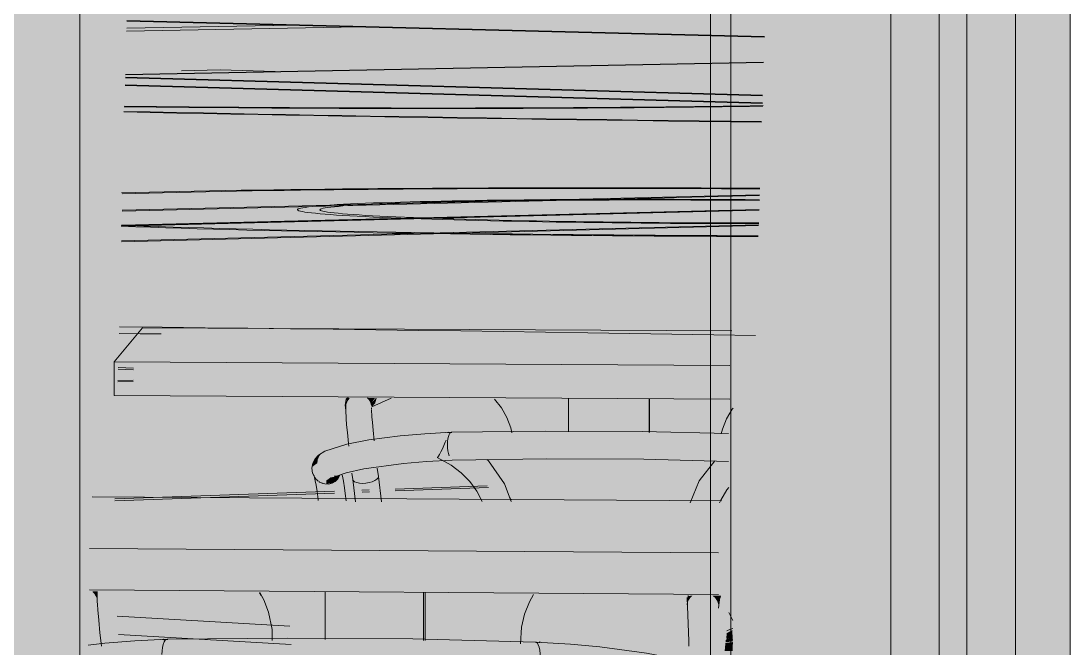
# Model space of a CAD drawing. Header units: inches. Extents: x -2804 to 58974, y -36095 to 66.
# Drawn here: x -2803.4856 to -2803.4278, y 59.9395 to 59.9741 of the extents above; entities that cross this region are included whole.
import ezdxf

# ---------------------------------------------------------------- set-up
doc = ezdxf.new("R2010")
doc.units = ezdxf.units.IN
doc.header["$MEASUREMENT"] = 0
for name, color, linetype, lineweight in [('A-FLOR', 192, 'Continuous', 13), ('A-FLOR-OTLN', 90, 'Continuous', 9), ('A-GLAZ-CURT', 52, 'Continuous', 9), ('A-GLAZ-CWMG', 51, 'Continuous', 9), ('I-FURN', 30, 'Continuous', 9), ('L-SITE-WALL', 31, 'Continuous', 13), ('S-COLS', 52, 'Continuous', 9)]:
    doc.layers.add(name, color=color, linetype=linetype, lineweight=lineweight)

msp = doc.modelspace()

# ---------------------------------------------------------------- hatches: boundary and pattern name
at = {"layer": 'A-FLOR', "lineweight": 5}
h = msp.add_hatch(color=256, dxfattribs=at)
h.paths.add_polyline_path([(-2803.470746, 59.939724), (-2803.470843, 59.940735), (-2803.480348, 59.941277), (-2803.480261, 59.940277), (-2803.4708, 59.939728)], flags=0)
h.paths.add_polyline_path([(-2803.490769, 59.940887), (-2803.490769, 59.941872), (-2803.493718, 59.942041), (-2803.494109, 59.941081), (-2803.493318, 59.941035)], flags=0)
h.paths.add_polyline_path([(-2803.496231, 59.941204), (-2803.495854, 59.942163), (-2803.504274, 59.942643), (-2803.504147, 59.941664), (-2803.496259, 59.941206)], flags=0)
h.paths.add_polyline_path([(-2803.506233, 59.941785), (-2803.506382, 59.942764), (-2803.518433, 59.943452), (-2803.518433, 59.942494), (-2803.506285, 59.941788)], flags=0)
at = {"layer": 'A-GLAZ-CURT', "lineweight": 5, "transparency": 33554458}
msp.add_hatch(color=256, dxfattribs=at).paths.add_polyline_path([(-2803.482392, 59.872852), (-2803.433474, 59.877032), (-2803.433474, 60.076325), (-2803.482392, 60.078919), (-2803.482392, 59.877072)], flags=0)
at = {"layer": 'A-GLAZ-CWMG', "lineweight": 5}
for points in [[(-2803.485648, 59.872017), (-2803.485648, 60.079438), (-2803.488294, 60.079232), (-2803.488294, 59.872348), (-2803.486761, 59.872156)], [(-2803.485648, 59.872017), (-2803.482406, 59.872295), (-2803.482406, 60.079265), (-2803.485648, 60.079438), (-2803.485648, 59.881055)], [(-2803.430788, 59.876725), (-2803.427781, 59.876983), (-2803.427781, 60.078476), (-2803.430788, 60.078641), (-2803.430788, 59.880957)], [(-2803.433474, 59.877032), (-2803.433474, 60.076325), (-2803.437667, 60.076027), (-2803.437667, 59.877511)], [(-2803.430788, 59.876725), (-2803.430788, 60.076516), (-2803.433474, 60.076325), (-2803.433474, 59.877032), (-2803.432516, 59.876922)]]:
    msp.add_hatch(color=256, dxfattribs=at).paths.add_polyline_path(points, flags=0)
at = {"layer": 'I-FURN', "lineweight": 5}
for points in [[(-2803.446543, 59.953258), (-2803.446543, 59.955127), (-2803.480512, 59.955317), (-2803.480512, 59.953455), (-2803.448887, 59.953271)], [(-2803.467723, 59.95264), (-2803.4677, 59.952979), (-2803.467643, 59.953125), (-2803.467727, 59.953007), (-2803.467741, 59.952753), (-2803.467723, 59.952642)], [(-2803.467727, 59.953007), (-2803.467657, 59.953174), (-2803.467543, 59.953341), (-2803.46766, 59.953341), (-2803.467712, 59.953085)], [(-2803.467704, 59.952333), (-2803.467653, 59.952494), (-2803.467557, 59.952639), (-2803.467285, 59.952827), (-2803.467261, 59.952839), (-2803.467081, 59.952881), (-2803.467145, 59.95334), (-2803.467511, 59.953318), (-2803.467613, 59.953174), (-2803.467692, 59.953007), (-2803.467722, 59.952899), (-2803.467725, 59.952541)], [(-2803.466292, 59.95232), (-2803.466362, 59.953096), (-2803.466534, 59.953335), (-2803.467102, 59.953339), (-2803.467081, 59.952881), (-2803.466895, 59.952879), (-2803.466717, 59.952834), (-2803.466557, 59.952749), (-2803.466428, 59.952629), (-2803.466338, 59.952483)], [(-2803.466317, 59.952932), (-2803.466256, 59.953142), (-2803.466114, 59.953332), (-2803.466534, 59.953335), (-2803.46642, 59.953199), (-2803.466323, 59.952958)], [(-2803.466307, 59.952813), (-2803.466112, 59.953033), (-2803.466027, 59.953331), (-2803.466086, 59.953309), (-2803.466293, 59.953084), (-2803.466307, 59.952837)], [(-2803.46628, 59.952838), (-2803.465558, 59.953194), (-2803.46525, 59.953325), (-2803.466027, 59.953331), (-2803.466091, 59.953083), (-2803.466112, 59.953033), (-2803.46626, 59.952857)], [(-2803.458551, 59.95141), (-2803.457847, 59.951425), (-2803.457864, 59.951689), (-2803.458442, 59.953114), (-2803.458616, 59.953284), (-2803.4596, 59.953289), (-2803.458993, 59.952504), (-2803.458556, 59.951425)], [(-2803.457846, 59.951421), (-2803.457556, 59.951429), (-2803.457676, 59.951967), (-2803.457517, 59.951929), (-2803.457737, 59.952614), (-2803.458093, 59.953281), (-2803.458584, 59.953284), (-2803.458428, 59.95308), (-2803.457864, 59.951689), (-2803.457847, 59.951425)], [(-2803.447744, 59.951333), (-2803.447723, 59.951628), (-2803.447101, 59.953092), (-2803.446995, 59.953217), (-2803.447534, 59.95322), (-2803.447941, 59.95229), (-2803.44794, 59.951909), (-2803.448036, 59.95134), (-2803.447908, 59.951337)], [(-2803.447037, 59.951313), (-2803.446931, 59.951569), (-2803.446567, 59.952432), (-2803.446369, 59.952755), (-2803.446372, 59.953213), (-2803.446995, 59.953217), (-2803.447138, 59.953048), (-2803.447723, 59.951628), (-2803.447717, 59.951332), (-2803.447038, 59.951313)], [(-2803.469304, 59.949728), (-2803.468393, 59.950029), (-2803.467007, 59.950304), (-2803.465189, 59.950544), (-2803.465113, 59.950915), (-2803.465025, 59.951061), (-2803.46491, 59.951168), (-2803.464776, 59.951229), (-2803.466366, 59.951008), (-2803.468122, 59.950652), (-2803.468929, 59.950369), (-2803.469084, 59.950254), (-2803.469202, 59.950102), (-2803.469277, 59.949923)], [(-2803.465189, 59.950544), (-2803.463077, 59.950703), (-2803.462126, 59.950752), (-2803.462072, 59.951208), (-2803.461986, 59.951389), (-2803.461934, 59.951427), (-2803.463354, 59.951349), (-2803.464776, 59.951229), (-2803.46491, 59.951168), (-2803.465025, 59.951061), (-2803.465113, 59.950915), (-2803.465169, 59.950738)], [(-2803.446612, 59.950687), (-2803.44661, 59.95136), (-2803.45178, 59.951469), (-2803.453679, 59.951494), (-2803.4605, 59.951449), (-2803.461986, 59.951389), (-2803.462072, 59.951208), (-2803.46212, 59.950919), (-2803.462126, 59.950752), (-2803.457431, 59.950817), (-2803.451782, 59.950795), (-2803.448957, 59.950751)], [(-2803.464637, 59.949719), (-2803.462479, 59.949947), (-2803.462648, 59.950069), (-2803.462036, 59.950125), (-2803.462103, 59.950413), (-2803.462126, 59.950752), (-2803.463767, 59.950667), (-2803.465189, 59.950544), (-2803.465115, 59.950155), (-2803.464914, 59.949853), (-2803.46478, 59.949762)], [(-2803.446611, 59.949836), (-2803.446612, 59.950687), (-2803.451782, 59.950795), (-2803.453687, 59.95082), (-2803.460254, 59.950781), (-2803.462126, 59.950752), (-2803.462074, 59.950259), (-2803.462036, 59.950125), (-2803.461813, 59.950101), (-2803.461698, 59.950019), (-2803.461615, 59.950035), (-2803.461669, 59.950068), (-2803.461162, 59.949992), (-2803.461134, 59.949989), (-2803.460453, 59.949928), (-2803.457429, 59.949968), (-2803.451781, 59.949945), (-2803.446754, 59.94984)], [(-2803.46957, 59.949534), (-2803.469304, 59.949728), (-2803.469277, 59.949923), (-2803.469202, 59.950102), (-2803.469084, 59.950254), (-2803.469383, 59.950024), (-2803.469551, 59.949687), (-2803.469554, 59.949663)], [(-2803.468561, 59.948948), (-2803.467692, 59.949232), (-2803.465895, 59.949555), (-2803.464637, 59.949719), (-2803.46478, 59.949762), (-2803.464914, 59.949853), (-2803.465028, 59.949988), (-2803.46517, 59.950345), (-2803.465189, 59.950544), (-2803.46756, 59.950194), (-2803.468712, 59.949924), (-2803.469304, 59.949728), (-2803.469279, 59.949532), (-2803.469205, 59.949348), (-2803.469087, 59.949187), (-2803.468933, 59.949062), (-2803.468708, 59.948972)], [(-2803.45954, 59.947614), (-2803.459849, 59.948349), (-2803.461026, 59.949671), (-2803.461557, 59.949999), (-2803.461746, 59.950001), (-2803.462041, 59.950143), (-2803.46212, 59.950347), (-2803.4624, 59.95052), (-2803.462616, 59.950111), (-2803.46242, 59.949984), (-2803.46249, 59.949953), (-2803.46132, 59.949122), (-2803.460961, 59.948731), (-2803.460751, 59.948471), (-2803.460225, 59.947619), (-2803.45962, 59.947615)], [(-2803.468795, 59.948584), (-2803.468811, 59.948768), (-2803.468561, 59.948948), (-2803.468754, 59.94898), (-2803.468933, 59.949062), (-2803.469087, 59.949187), (-2803.469205, 59.949348), (-2803.469295, 59.949664), (-2803.469304, 59.949728), (-2803.46957, 59.949534), (-2803.469527, 59.94914), (-2803.469369, 59.948852), (-2803.46922, 59.948718), (-2803.469052, 59.948634), (-2803.468883, 59.948595)], [(-2803.447794, 59.947538), (-2803.447488, 59.948269), (-2803.446611, 59.949277), (-2803.446611, 59.949849), (-2803.446959, 59.949845), (-2803.447326, 59.94984), (-2803.448153, 59.948866), (-2803.448734, 59.947544), (-2803.447928, 59.947539)], [(-2803.468683, 59.948579), (-2803.468362, 59.948696), (-2803.468229, 59.948805), (-2803.468092, 59.948991), (-2803.468195, 59.948885), (-2803.468362, 59.948725), (-2803.468555, 59.948627), (-2803.468729, 59.948592), (-2803.468921, 59.9486), (-2803.468702, 59.948579)], [(-2803.468795, 59.948584), (-2803.46849, 59.948654), (-2803.468316, 59.94876), (-2803.468173, 59.948913), (-2803.468095, 59.949056), (-2803.468368, 59.948966), (-2803.468561, 59.948948), (-2803.468811, 59.948768)], [(-2803.468583, 59.948176), (-2803.468351, 59.948241), (-2803.468097, 59.948417), (-2803.46807, 59.948442), (-2803.467933, 59.948702), (-2803.467908, 59.94878), (-2803.467932, 59.94911), (-2803.468071, 59.949027), (-2803.468219, 59.948814), (-2803.468396, 59.948678), (-2803.468644, 59.948589), (-2803.468683, 59.948579), (-2803.468583, 59.948179)], [(-2803.467715, 59.947658), (-2803.467903, 59.948944), (-2803.467908, 59.94878), (-2803.467981, 59.948578), (-2803.468169, 59.948353), (-2803.468312, 59.948262), (-2803.46854, 59.948186), (-2803.468583, 59.948176), (-2803.468495, 59.947663), (-2803.46774, 59.947658)], [(-2803.468561, 59.948948), (-2803.468368, 59.948966), (-2803.467554, 59.949232), (-2803.468503, 59.948967)], [(-2803.465755, 59.947594), (-2803.465953, 59.948917), (-2803.466127, 59.948766), (-2803.46644, 59.948656), (-2803.466622, 59.948624), (-2803.466491, 59.9476), (-2803.465777, 59.947595)], [(-2803.44706, 59.947533), (-2803.44675, 59.948189), (-2803.446609, 59.948406), (-2803.446611, 59.949277), (-2803.447488, 59.948269), (-2803.447794, 59.947538), (-2803.447082, 59.947533)], [(-2803.468583, 59.948176), (-2803.468702, 59.948579), (-2803.468976, 59.94861), (-2803.469183, 59.948703), (-2803.469378, 59.948863), (-2803.469429, 59.948882), (-2803.469345, 59.948577), (-2803.469169, 59.948353), (-2803.469025, 59.948259), (-2803.468833, 59.948192), (-2803.46864, 59.948177)], [(-2803.466491, 59.9476), (-2803.466623, 59.948626), (-2803.466979, 59.948627), (-2803.467245, 59.948705), (-2803.467349, 59.94884), (-2803.467171, 59.947604), (-2803.466571, 59.9476)], [(-2803.458563, 59.947608), (-2803.458664, 59.94786), (-2803.458682, 59.94786), (-2803.45857, 59.947608)], [(-2803.48169, 59.939574), (-2803.481217, 59.939661), (-2803.481496, 59.942354), (-2803.481685, 59.942603), (-2803.48169, 59.939603)], [(-2803.481441, 59.942157), (-2803.481452, 59.94266), (-2803.481685, 59.942663), (-2803.481685, 59.942603), (-2803.481607, 59.942531), (-2803.481484, 59.942308)], [(-2803.472342, 59.942266), (-2803.472492, 59.942585), (-2803.472533, 59.942585), (-2803.472361, 59.942297)], [(-2803.470982, 59.939945), (-2803.471114, 59.941579), (-2803.471515, 59.942579), (-2803.47247, 59.942585), (-2803.471896, 59.94115), (-2803.471795, 59.939945), (-2803.471008, 59.939945)], [(-2803.470528, 59.939944), (-2803.470506, 59.94131), (-2803.470926, 59.942574), (-2803.471515, 59.942579), (-2803.471081, 59.941496), (-2803.470954, 59.939944), (-2803.470562, 59.939944)], [(-2803.44841, 59.938574), (-2803.447959, 59.942422), (-2803.44859, 59.942426), (-2803.448734, 59.942295), (-2803.448842, 59.942119), (-2803.448915, 59.941755), (-2803.449226, 59.938799), (-2803.448533, 59.938609)], [(-2803.448776, 59.939858), (-2803.448503, 59.942317), (-2803.4489, 59.94232), (-2803.448777, 59.939858)], [(-2803.448895, 59.941922), (-2803.448842, 59.942119), (-2803.448714, 59.942313), (-2803.44859, 59.942426), (-2803.448841, 59.942391), (-2803.448851, 59.942312)], [(-2803.447584, 59.93816), (-2803.447174, 59.941914), (-2803.447238, 59.942111), (-2803.447384, 59.942313), (-2803.447526, 59.942419), (-2803.447959, 59.942422), (-2803.44841, 59.938574), (-2803.447982, 59.938424), (-2803.447622, 59.93819)], [(-2803.447169, 59.94171), (-2803.447119, 59.942414), (-2803.447504, 59.942418), (-2803.447356, 59.942288), (-2803.447238, 59.942111), (-2803.447174, 59.941914)], [(-2803.447109, 59.942267), (-2803.447091, 59.942413), (-2803.447103, 59.942413), (-2803.447107, 59.942311)], [(-2803.44671, 59.94047), (-2803.446375, 59.940676), (-2803.446374, 59.941118), (-2803.446563, 59.941367), (-2803.446608, 59.941378), (-2803.446707, 59.940501)], [(-2803.44639, 59.939949), (-2803.446377, 59.939952), (-2803.446417, 59.940513), (-2803.446448, 59.940495), (-2803.446726, 59.94034), (-2803.446734, 59.940046), (-2803.446636, 59.940046), (-2803.446556, 59.939976)], [(-2803.48194, 59.938893), (-2803.481615, 59.938932), (-2803.48159, 59.939173), (-2803.48147, 59.939474), (-2803.481409, 59.939574), (-2803.481265, 59.939708), (-2803.481098, 59.939783), (-2803.481938, 59.939668), (-2803.48194, 59.939093)], [(-2803.481615, 59.938932), (-2803.479882, 59.939068), (-2803.477872, 59.939161), (-2803.47784, 59.93956), (-2803.477751, 59.93986), (-2803.477624, 59.940003), (-2803.48056, 59.939825), (-2803.481098, 59.939783), (-2803.481265, 59.939708), (-2803.48147, 59.939474), (-2803.48152, 59.939392), (-2803.48159, 59.939173)], [(-2803.457008, 59.939002), (-2803.45705, 59.93948), (-2803.457112, 59.939705), (-2803.457224, 59.93985), (-2803.46931, 59.940063), (-2803.474937, 59.940037), (-2803.477624, 59.940003), (-2803.477751, 59.93986), (-2803.47784, 59.93956), (-2803.477872, 59.939161), (-2803.47273, 59.939224), (-2803.465092, 59.939184), (-2803.459462, 59.939069), (-2803.458055, 59.939031)], [(-2803.453146, 59.938715), (-2803.453168, 59.938957), (-2803.453235, 59.939178), (-2803.453341, 59.939362), (-2803.45348, 59.939498), (-2803.453641, 59.939577), (-2803.455434, 59.93974), (-2803.457224, 59.93985), (-2803.457112, 59.939705), (-2803.457034, 59.939403), (-2803.457008, 59.939002), (-2803.454947, 59.938879)], [(-2803.446391, 59.939357), (-2803.446377, 59.939854), (-2803.44679, 59.939807), (-2803.446831, 59.939361), (-2803.446809, 59.93936)], [(-2803.446784, 59.939847), (-2803.446377, 59.939895), (-2803.446389, 59.939944), (-2803.446575, 59.939993), (-2803.446686, 59.940056), (-2803.446768, 59.939977), (-2803.446782, 59.939867)], [(-2803.447807, 59.93772), (-2803.447838, 59.937962), (-2803.44793, 59.938186), (-2803.448173, 59.938451), (-2803.448266, 59.938522), (-2803.448487, 59.938611), (-2803.449883, 59.93898), (-2803.451597, 59.939302), (-2803.453641, 59.939577), (-2803.453459, 59.939478), (-2803.453341, 59.939362), (-2803.453235, 59.939178), (-2803.453168, 59.938957), (-2803.453146, 59.938715), (-2803.450819, 59.938412), (-2803.449021, 59.938077), (-2803.447879, 59.937741)]]:
    msp.add_hatch(color=256, dxfattribs=at).paths.add_polyline_path(points, flags=0)
h = msp.add_hatch(color=256, dxfattribs=at)
h.paths.add_polyline_path([(-2803.448036, 59.95134), (-2803.447936, 59.951999), (-2803.447935, 59.952301), (-2803.447534, 59.95322), (-2803.450872, 59.953198), (-2803.450873, 59.951395), (-2803.448115, 59.951343)], flags=0)
h.paths.add_polyline_path([(-2803.457555, 59.951425), (-2803.455333, 59.951429), (-2803.455332, 59.953265), (-2803.458093, 59.953281), (-2803.457702, 59.952504), (-2803.457517, 59.951929), (-2803.457676, 59.951967), (-2803.457555, 59.951426)], flags=0)
h = msp.add_hatch(color=256, dxfattribs=at)
h.paths.add_polyline_path([(-2803.451393, 59.913196), (-2803.451552, 59.916702), (-2803.451615, 59.91668), (-2803.451836, 59.916557), (-2803.452325, 59.916337), (-2803.453604, 59.916074), (-2803.454286, 59.915998), (-2803.455445, 59.916274), (-2803.455445, 59.913239), (-2803.451473, 59.913196)], flags=0)
h.paths.add_polyline_path([(-2803.451195, 59.921195), (-2803.451318, 59.923402), (-2803.451872, 59.923394), (-2803.454185, 59.923405), (-2803.455445, 59.923395), (-2803.455445, 59.921388), (-2803.452484, 59.921339), (-2803.451207, 59.921197)], flags=0)
h.paths.add_polyline_path([(-2803.451193, 59.926347), (-2803.451137, 59.926411), (-2803.451005, 59.926456), (-2803.451005, 59.934092), (-2803.455445, 59.934109), (-2803.455428, 59.927148), (-2803.455117, 59.927007), (-2803.454364, 59.926817), (-2803.453009, 59.926635), (-2803.452638, 59.926588), (-2803.45166, 59.926497), (-2803.451306, 59.926394), (-2803.451243, 59.926368)], flags=0)
h.paths.add_polyline_path([(-2803.451005, 59.951427), (-2803.451005, 59.95327), (-2803.455445, 59.953296), (-2803.455445, 59.951459), (-2803.451181, 59.95143)], flags=0)
h = msp.add_hatch(color=256, dxfattribs=at)
h.paths.add_polyline_path([(-2803.466807, 59.948616), (-2803.466623, 59.948626), (-2803.466731, 59.949324), (-2803.467389, 59.949174), (-2803.46732, 59.948767), (-2803.467129, 59.948657), (-2803.466979, 59.948627)], flags=0)
h.paths.add_polyline_path([(-2803.467564, 59.95068), (-2803.466883, 59.950826), (-2803.467081, 59.952881), (-2803.467261, 59.952839), (-2803.467424, 59.952756), (-2803.467557, 59.952639), (-2803.467653, 59.952494), (-2803.467704, 59.952333), (-2803.467696, 59.952043), (-2803.467569, 59.95073)], flags=0)
h = msp.add_hatch(color=256, dxfattribs=at)
h.paths.add_polyline_path([(-2803.466623, 59.948626), (-2803.466191, 59.948739), (-2803.466019, 59.948839), (-2803.465933, 59.948995), (-2803.466029, 59.949442), (-2803.466706, 59.949307), (-2803.46669, 59.949177)], flags=0)
h.paths.add_polyline_path([(-2803.466882, 59.950816), (-2803.466161, 59.950956), (-2803.466338, 59.952483), (-2803.466428, 59.952629), (-2803.466557, 59.952749), (-2803.466717, 59.952834), (-2803.466895, 59.952879), (-2803.467081, 59.952881), (-2803.466883, 59.950826)], flags=0)
h = msp.add_hatch(color=256, dxfattribs=at)
h.paths.add_polyline_path([(-2803.458561, 59.95141), (-2803.458561, 59.951437), (-2803.458565, 59.951425)], flags=0)
h.paths.add_polyline_path([(-2803.458913, 59.952306), (-2803.459112, 59.952707), (-2803.459155, 59.952707), (-2803.458998, 59.952447)], flags=0)
h = msp.add_hatch(color=256, dxfattribs=at)
h.paths.add_polyline_path([(-2803.458592, 59.947608), (-2803.458863, 59.948283), (-2803.459217, 59.948989), (-2803.460005, 59.949934), (-2803.460908, 59.949957), (-2803.461557, 59.949999), (-2803.460948, 59.949622), (-2803.459849, 59.948349), (-2803.45954, 59.947614), (-2803.458619, 59.947608)], flags=0)
h.paths.add_polyline_path([(-2803.462087, 59.950326), (-2803.462126, 59.950752), (-2803.462125, 59.951208), (-2803.4624, 59.95052), (-2803.462103, 59.950336)], flags=0)
h = msp.add_hatch(color=256, dxfattribs=at)
h.paths.add_polyline_path([(-2803.449255, 59.93582), (-2803.449136, 59.936816), (-2803.449607, 59.936923), (-2803.450956, 59.937171), (-2803.452591, 59.937398), (-2803.454551, 59.9376), (-2803.456, 59.937695), (-2803.456666, 59.9373), (-2803.457063, 59.937015), (-2803.457546, 59.936568), (-2803.457696, 59.936333), (-2803.457681, 59.935886), (-2803.449265, 59.93582)], flags=0)
h.paths.add_polyline_path([(-2803.448913, 59.938686), (-2803.44881, 59.939862), (-2803.448913, 59.942319), (-2803.457069, 59.942369), (-2803.457226, 59.942052), (-2803.457689, 59.940828), (-2803.457759, 59.939658), (-2803.45545, 59.939555), (-2803.453588, 59.939406), (-2803.45226, 59.939254), (-2803.450172, 59.938933), (-2803.448926, 59.938689)], flags=0)
h.paths.add_polyline_path([(-2803.448743, 59.947543), (-2803.448496, 59.948209), (-2803.448044, 59.949015), (-2803.447429, 59.949803), (-2803.447374, 59.949856), (-2803.452218, 59.94995), (-2803.456462, 59.949967), (-2803.460005, 59.949934), (-2803.459423, 59.949253), (-2803.459129, 59.94884), (-2803.458526, 59.947607), (-2803.448761, 59.947544)], flags=0)
h = msp.add_hatch(color=256, dxfattribs=at)
h.paths.add_polyline_path([(-2803.448737, 59.947543), (-2803.448544, 59.947983), (-2803.448332, 59.948523), (-2803.44864, 59.94786), (-2803.448743, 59.947543)], flags=0)
h.paths.add_polyline_path([(-2803.448153, 59.948866), (-2803.447469, 59.949672), (-2803.447572, 59.949667), (-2803.448136, 59.948889)], flags=0)
h = msp.add_hatch(color=256, dxfattribs=at)
h.paths.add_polyline_path([(-2803.468504, 59.947664), (-2803.468583, 59.948176), (-2803.468781, 59.948179), (-2803.46907, 59.948285), (-2803.469241, 59.948423), (-2803.469345, 59.948577), (-2803.469362, 59.948577), (-2803.469265, 59.947797), (-2803.469217, 59.947668), (-2803.468551, 59.947664)], flags=0)
h.paths.add_polyline_path([(-2803.469346, 59.948352), (-2803.469327, 59.948379), (-2803.469358, 59.948431)], flags=0)
h = msp.add_hatch(color=256, dxfattribs=at)
h.paths.add_polyline_path([(-2803.447173, 59.942485), (-2803.447173, 59.944786), (-2803.481862, 59.945024), (-2803.481862, 59.942733), (-2803.448101, 59.942492)], flags=0)
h.paths.add_polyline_path([(-2803.491928, 59.942805), (-2803.491928, 59.945093), (-2803.499922, 59.945148), (-2803.499922, 59.942862), (-2803.497376, 59.942844)], flags=0)
h = msp.add_hatch(color=256, dxfattribs=at)
h.paths.add_polyline_path([(-2803.459001, 59.928638), (-2803.459029, 59.928693), (-2803.458977, 59.928693), (-2803.459101, 59.929176), (-2803.459179, 59.930584), (-2803.459094, 59.930609), (-2803.459185, 59.932866), (-2803.459317, 59.932838), (-2803.459383, 59.933191), (-2803.45943, 59.932275), (-2803.459293, 59.92864), (-2803.459059, 59.928638)], flags=0)
h.paths.add_polyline_path([(-2803.459388, 59.939778), (-2803.459388, 59.939778), (-2803.459433, 59.939779)], flags=0)
h.paths.add_polyline_path([(-2803.459389, 59.939798), (-2803.459433, 59.940959), (-2803.458994, 59.942399), (-2803.459082, 59.942393), (-2803.459072, 59.942472), (-2803.459178, 59.94249), (-2803.463212, 59.942519), (-2803.463214, 59.939886), (-2803.459433, 59.9398)], flags=0)
h.paths.add_polyline_path([(-2803.468715, 59.939942), (-2803.468714, 59.942558), (-2803.470781, 59.942573), (-2803.470678, 59.942298), (-2803.470903, 59.942559), (-2803.470506, 59.94131), (-2803.470507, 59.939944), (-2803.468994, 59.939942)], flags=0)
h = msp.add_hatch(color=256, dxfattribs=at)
h.paths.add_polyline_path([(-2803.463447, 59.893829), (-2803.463447, 59.918724), (-2803.464523, 59.918722), (-2803.468867, 59.918766), (-2803.468867, 59.893901), (-2803.463512, 59.89383)], flags=0)
h.paths.add_polyline_path([(-2803.463447, 59.939945), (-2803.463447, 59.942576), (-2803.468867, 59.942614), (-2803.468867, 59.94), (-2803.464298, 59.939957), (-2803.463512, 59.939946)], flags=0)
h = msp.add_hatch(color=256, dxfattribs=at)
h.paths.add_polyline_path([(-2803.463447, 59.893829), (-2803.463358, 59.894393), (-2803.463358, 59.918718), (-2803.463447, 59.918716), (-2803.463447, 59.894402)], flags=0)
h.paths.add_polyline_path([(-2803.463358, 59.939939), (-2803.463358, 59.94257), (-2803.463447, 59.942576), (-2803.463447, 59.939945)], flags=0)
h = msp.add_hatch(color=256, dxfattribs=at)
h.paths.add_polyline_path([(-2803.458936, 59.939769), (-2803.458974, 59.939771), (-2803.458974, 59.93977)], flags=0)
h.paths.add_polyline_path([(-2803.458935, 59.939786), (-2803.458817, 59.941406), (-2803.458372, 59.942485), (-2803.458955, 59.942489), (-2803.459077, 59.942211), (-2803.459433, 59.940959), (-2803.459352, 59.939797), (-2803.458975, 59.939787)], flags=0)
h = msp.add_hatch(color=256, dxfattribs=at)
h.paths.add_polyline_path([(-2803.458066, 59.939752), (-2803.458105, 59.939754), (-2803.458079, 59.939752)], flags=0)
h.paths.add_polyline_path([(-2803.458065, 59.939762), (-2803.457954, 59.941091), (-2803.45741, 59.942477), (-2803.458372, 59.942485), (-2803.458817, 59.941406), (-2803.45892, 59.939786), (-2803.458079, 59.939763)], flags=0)
at = {"layer": 'S-COLS', "lineweight": 5}
h = msp.add_hatch(color=256, dxfattribs=at)
h.paths.add_polyline_path([(-2803.446499, 59.876703), (-2803.437645, 59.877497), (-2803.437645, 60.076036), (-2803.439607, 60.076146), (-2803.446499, 60.075655), (-2803.446499, 59.876935)], flags=0)
h.paths.add_polyline_path([(-2803.437645, 60.084973), (-2803.437645, 60.176362), (-2803.442764, 60.177023), (-2803.446499, 60.176403), (-2803.446499, 60.085524), (-2803.441537, 60.085215)], flags=0)

# ---------------------------------------------------------------- linework, layer by layer
at = {"layer": 'A-FLOR'}
for p, q in [((-2803.480348, 59.941277), (-2803.470823, 59.940733)), ((-2803.470741, 59.939724), (-2803.480261, 59.940277))]:
    msp.add_line(p, q, dxfattribs=at)
at = {"layer": 'A-FLOR-OTLN'}
for p, q in [((-2803.479821, 59.973576), (-2803.466987, 59.973805)), ((-2803.479817, 59.973737), (-2803.4707, 59.973898)), ((-2803.479807, 59.974127), (-2803.444638, 59.973243)), ((-2803.479806, 59.974154), (-2803.444637, 59.973271)), ((-2803.479881, 59.971185), (-2803.444681, 59.971868)), ((-2803.479881, 59.971153), (-2803.444681, 59.971836)), ((-2803.444738, 59.970009), (-2803.479885, 59.971)), ((-2803.444737, 59.970045), (-2803.479884, 59.971034)), ((-2803.476793, 59.971388), (-2803.474667, 59.971429)), ((-2803.471632, 59.971345), (-2803.474667, 59.971429)), ((-2803.479896, 59.970581), (-2803.444751, 59.969576)), ((-2803.479895, 59.970617), (-2803.44475, 59.969613)), ((-2803.444907, 59.964542), (-2803.480068, 59.963683)), ((-2803.444909, 59.964493), (-2803.480069, 59.963632)), ((-2803.444934, 59.963684), (-2803.48009, 59.962804)), ((-2803.444932, 59.963736), (-2803.480089, 59.962857)), ((-2803.444933, 59.96371), (-2803.480089, 59.96283)), ((-2803.44496, 59.962837), (-2803.480112, 59.961936)), ((-2803.444959, 59.962891), (-2803.48011, 59.961992)), ((-2803.480287, 59.95492), (-2803.479437, 59.954882)), ((-2803.480285, 59.955002), (-2803.479435, 59.954965)), ((-2803.479453, 59.954238), (-2803.480305, 59.954212)), ((-2803.479451, 59.954318), (-2803.480303, 59.954292)), ((-2803.459935, 59.94848), (-2803.465012, 59.948301)), ((-2803.459851, 59.948379), (-2803.465003, 59.948197)), ((-2803.468349, 59.948079), (-2803.480469, 59.947653)), ((-2803.468362, 59.948183), (-2803.480466, 59.947758)), ((-2803.466441, 59.948251), (-2803.466837, 59.948237)), ((-2803.466429, 59.948147), (-2803.466825, 59.948133))]:
    msp.add_line(p, q, dxfattribs=at)
for points in [[(-2803.444728, 59.969431, 0), (-2803.445463, 59.969419, 0), (-2803.446212, 59.969408, 0), (-2803.446976, 59.969398, 0), (-2803.447753, 59.969388, 0), (-2803.448543, 59.969378, 0), (-2803.449345, 59.969369, 0), (-2803.45016, 59.969361, 0), (-2803.450986, 59.969353, 0), (-2803.451822, 59.969346, 0), (-2803.45267, 59.969339, 0), (-2803.453526, 59.969333, 0), (-2803.454393, 59.969327, 0), (-2803.455267, 59.969322, 0), (-2803.45615, 59.969318, 0), (-2803.457041, 59.969314, 0), (-2803.457938, 59.969311, 0), (-2803.458841, 59.969308, 0), (-2803.459751, 59.969306, 0), (-2803.460665, 59.969304, 0), (-2803.461584, 59.969303, 0), (-2803.462506, 59.969303, 0), (-2803.463432, 59.969303, 0), (-2803.464361, 59.969304, 0), (-2803.465291, 59.969305, 0), (-2803.466223, 59.969307, 0), (-2803.467156, 59.969309, 0), (-2803.468089, 59.969312, 0), (-2803.469022, 59.969316, 0), (-2803.469953, 59.96932, 0), (-2803.470883, 59.969325, 0), (-2803.47181, 59.96933, 0), (-2803.472735, 59.969336, 0), (-2803.473655, 59.969343, 0), (-2803.474572, 59.96935, 0), (-2803.475484, 59.969357, 0), (-2803.476391, 59.969366, 0), (-2803.477291, 59.969374, 0), (-2803.478185, 59.969384, 0), (-2803.479072, 59.969393, 0), (-2803.479951, 59.969404, 0)], [(-2803.444703, 59.969465, 0), (-2803.445427, 59.969453, 0), (-2803.446167, 59.969441, 0), (-2803.446922, 59.96943, 0), (-2803.447692, 59.96942, 0), (-2803.448475, 59.96941, 0), (-2803.449271, 59.969401, 0), (-2803.450081, 59.969392, 0), (-2803.450902, 59.969384, 0), (-2803.451736, 59.969376, 0), (-2803.45258, 59.969369, 0), (-2803.453435, 59.969362, 0), (-2803.4543, 59.969356, 0), (-2803.455174, 59.969351, 0), (-2803.456057, 59.969346, 0), (-2803.456948, 59.969342, 0), (-2803.457846, 59.969338, 0), (-2803.458752, 59.969335, 0), (-2803.459663, 59.969333, 0), (-2803.46058, 59.969331, 0), (-2803.461501, 59.96933, 0), (-2803.462427, 59.969329, 0), (-2803.463357, 59.969329, 0), (-2803.464289, 59.96933, 0), (-2803.465223, 59.969331, 0), (-2803.46616, 59.969333, 0), (-2803.467096, 59.969336, 0), (-2803.468034, 59.969339, 0), (-2803.46897, 59.969342, 0), (-2803.469906, 59.969346, 0), (-2803.47084, 59.969351, 0), (-2803.471771, 59.969357, 0), (-2803.4727, 59.969363, 0), (-2803.473624, 59.969369, 0), (-2803.474544, 59.969376, 0), (-2803.475459, 59.969384, 0), (-2803.476369, 59.969393, 0), (-2803.477272, 59.969401, 0), (-2803.478168, 59.969411, 0), (-2803.479056, 59.969421, 0), (-2803.479937, 59.969431, 0)], [(-2803.479974, 59.969145, 0), (-2803.478528, 59.969115, 0), (-2803.477065, 59.969085, 0), (-2803.475586, 59.969055, 0), (-2803.47409, 59.969026, 0), (-2803.472579, 59.968997, 0), (-2803.471052, 59.968969, 0), (-2803.469511, 59.968941, 0), (-2803.467954, 59.968913, 0), (-2803.466383, 59.968886, 0), (-2803.464797, 59.96886, 0), (-2803.463198, 59.968834, 0), (-2803.461585, 59.968808, 0), (-2803.45996, 59.968783, 0), (-2803.458321, 59.968758, 0), (-2803.45667, 59.968734, 0), (-2803.455006, 59.96871, 0), (-2803.453331, 59.968687, 0), (-2803.451645, 59.968664, 0), (-2803.449948, 59.968642, 0), (-2803.44824, 59.968621, 0), (-2803.446522, 59.9686, 0), (-2803.444794, 59.968579, 0)], [(-2803.479968, 59.969112, 0), (-2803.478519, 59.969082, 0), (-2803.477054, 59.969052, 0), (-2803.475572, 59.969023, 0), (-2803.474075, 59.968994, 0), (-2803.472563, 59.968965, 0), (-2803.471035, 59.968937, 0), (-2803.469492, 59.968909, 0), (-2803.467935, 59.968882, 0), (-2803.466363, 59.968855, 0), (-2803.464778, 59.968829, 0), (-2803.463179, 59.968803, 0), (-2803.461566, 59.968777, 0), (-2803.459941, 59.968752, 0), (-2803.458303, 59.968728, 0), (-2803.456653, 59.968704, 0), (-2803.454992, 59.96868, 0), (-2803.453318, 59.968657, 0), (-2803.451634, 59.968635, 0), (-2803.449938, 59.968613, 0), (-2803.448233, 59.968592, 0), (-2803.446517, 59.968571, 0), (-2803.444792, 59.96855, 0)], [(-2803.444894, 59.964899, 0), (-2803.445974, 59.964906, 0), (-2803.447054, 59.964911, 0), (-2803.448135, 59.964916, 0), (-2803.449215, 59.96492, 0), (-2803.450294, 59.964924, 0), (-2803.451372, 59.964926, 0), (-2803.452447, 59.964928, 0), (-2803.45352, 59.964929, 0), (-2803.45459, 59.964929, 0), (-2803.455655, 59.964929, 0), (-2803.456716, 59.964928, 0), (-2803.457772, 59.964926, 0), (-2803.458822, 59.964923, 0), (-2803.459866, 59.964919, 0), (-2803.460903, 59.964915, 0), (-2803.461932, 59.964909, 0), (-2803.462954, 59.964903, 0), (-2803.463967, 59.964897, 0), (-2803.46497, 59.964889, 0), (-2803.465964, 59.964881, 0), (-2803.466948, 59.964872, 0), (-2803.467921, 59.964862, 0), (-2803.468882, 59.964852, 0), (-2803.469831, 59.96484, 0), (-2803.470768, 59.964828, 0), (-2803.471692, 59.964816, 0), (-2803.472602, 59.964802, 0), (-2803.473498, 59.964788, 0), (-2803.47438, 59.964773, 0), (-2803.475246, 59.964758, 0), (-2803.476097, 59.964741, 0), (-2803.476931, 59.964725, 0), (-2803.477749, 59.964707, 0), (-2803.47855, 59.964689, 0), (-2803.479333, 59.96467, 0), (-2803.480098, 59.96465, 0)], [(-2803.444894, 59.964865, 0), (-2803.445951, 59.964871, 0), (-2803.447009, 59.964877, 0), (-2803.448068, 59.964882, 0), (-2803.449126, 59.964886, 0), (-2803.450183, 59.964889, 0), (-2803.451239, 59.964892, 0), (-2803.452293, 59.964893, 0), (-2803.453344, 59.964894, 0), (-2803.454392, 59.964895, 0), (-2803.455436, 59.964894, 0), (-2803.456475, 59.964893, 0), (-2803.45751, 59.964891, 0), (-2803.458538, 59.964888, 0), (-2803.459561, 59.964884, 0), (-2803.460577, 59.96488, 0), (-2803.461585, 59.964875, 0), (-2803.462585, 59.964869, 0), (-2803.463577, 59.964862, 0), (-2803.46456, 59.964855, 0), (-2803.465533, 59.964847, 0), (-2803.466496, 59.964838, 0), (-2803.467448, 59.964828, 0), (-2803.468389, 59.964818, 0), (-2803.469318, 59.964807, 0), (-2803.470234, 59.964795, 0), (-2803.471138, 59.964783, 0), (-2803.472028, 59.964769, 0), (-2803.472904, 59.964756, 0), (-2803.473765, 59.964741, 0), (-2803.474612, 59.964726, 0), (-2803.475443, 59.96471, 0), (-2803.476258, 59.964693, 0), (-2803.477056, 59.964675, 0), (-2803.477837, 59.964657, 0), (-2803.478601, 59.964639, 0), (-2803.479347, 59.96462, 0), (-2803.480075, 59.9646, 0)], [(-2803.444914, 59.964266, 0), (-2803.445693, 59.964272, 0), (-2803.446475, 59.964277, 0), (-2803.447259, 59.964282, 0), (-2803.448043, 59.964286, 0), (-2803.448827, 59.964289, 0), (-2803.44961, 59.964291, 0), (-2803.450391, 59.964292, 0), (-2803.451169, 59.964293, 0), (-2803.451943, 59.964292, 0), (-2803.452712, 59.964291, 0), (-2803.453476, 59.964289, 0), (-2803.454232, 59.964287, 0), (-2803.454982, 59.964283, 0), (-2803.455722, 59.964279, 0), (-2803.456453, 59.964273, 0), (-2803.457174, 59.964267, 0), (-2803.457884, 59.964261, 0), (-2803.458582, 59.964253, 0), (-2803.459267, 59.964245, 0), (-2803.459938, 59.964236, 0), (-2803.460595, 59.964226, 0), (-2803.461236, 59.964215, 0), (-2803.461862, 59.964204, 0), (-2803.46247, 59.964192, 0), (-2803.463061, 59.964179, 0), (-2803.463634, 59.964165, 0), (-2803.464187, 59.964151, 0), (-2803.464721, 59.964136, 0), (-2803.465234, 59.964121, 0), (-2803.465727, 59.964105, 0), (-2803.466197, 59.964088, 0), (-2803.466645, 59.964071, 0), (-2803.467071, 59.964053, 0), (-2803.467472, 59.964035, 0), (-2803.46785, 59.964016, 0), (-2803.468204, 59.963996, 0), (-2803.468532, 59.963976, 0), (-2803.468835, 59.963956, 0), (-2803.469112, 59.963935, 0), (-2803.469363, 59.963914, 0), (-2803.469588, 59.963893, 0), (-2803.469785, 59.963871, 0), (-2803.469956, 59.963848, 0), (-2803.470099, 59.963826, 0), (-2803.470214, 59.963803, 0), (-2803.470302, 59.96378, 0), (-2803.470361, 59.963757, 0), (-2803.470392, 59.963733, 0), (-2803.470395, 59.96371, 0), (-2803.47037, 59.963686, 0), (-2803.470316, 59.963662, 0), (-2803.470234, 59.963638, 0), (-2803.470124, 59.963614, 0), (-2803.469986, 59.96359, 0), (-2803.469819, 59.963566, 0), (-2803.469625, 59.963542, 0), (-2803.469402, 59.963519, 0), (-2803.469153, 59.963495, 0), (-2803.468876, 59.963471, 0), (-2803.468572, 59.963448, 0), (-2803.468242, 59.963425, 0), (-2803.467885, 59.963402, 0), (-2803.467503, 59.963379, 0), (-2803.467095, 59.963357, 0), (-2803.466663, 59.963335, 0), (-2803.466206, 59.963313, 0), (-2803.465725, 59.963292, 0), (-2803.465221, 59.963271, 0), (-2803.464694, 59.963251, 0), (-2803.464146, 59.963231, 0), (-2803.463576, 59.963211, 0), (-2803.462986, 59.963192, 0), (-2803.462376, 59.963174, 0), (-2803.461747, 59.963156, 0), (-2803.461099, 59.963139, 0), (-2803.460434, 59.963122, 0), (-2803.459753, 59.963106, 0), (-2803.459056, 59.963091, 0), (-2803.458344, 59.963076, 0), (-2803.457619, 59.963062, 0), (-2803.45688, 59.963049, 0), (-2803.45613, 59.963036, 0), (-2803.455368, 59.963025, 0), (-2803.454597, 59.963014, 0), (-2803.453817, 59.963004, 0), (-2803.453029, 59.962994, 0), (-2803.452234, 59.962986, 0), (-2803.451433, 59.962978, 0), (-2803.450628, 59.962971, 0), (-2803.449819, 59.962965, 0), (-2803.449007, 59.96296, 0), (-2803.448194, 59.962956, 0), (-2803.44738, 59.962952, 0), (-2803.446567, 59.96295, 0), (-2803.445756, 59.962948, 0), (-2803.444948, 59.962947, 0)], [(-2803.444905, 59.96423, 0), (-2803.445661, 59.964236, 0), (-2803.446419, 59.964241, 0), (-2803.447179, 59.964246, 0), (-2803.44794, 59.96425, 0), (-2803.448701, 59.964253, 0), (-2803.449461, 59.964255, 0), (-2803.450218, 59.964256, 0), (-2803.450974, 59.964257, 0), (-2803.451725, 59.964256, 0), (-2803.452471, 59.964255, 0), (-2803.453211, 59.964253, 0), (-2803.453945, 59.964251, 0), (-2803.454671, 59.964247, 0), (-2803.455389, 59.964243, 0), (-2803.456097, 59.964238, 0), (-2803.456795, 59.964232, 0), (-2803.457481, 59.964225, 0), (-2803.458156, 59.964217, 0), (-2803.458817, 59.964209, 0), (-2803.459464, 59.9642, 0), (-2803.460097, 59.96419, 0), (-2803.460714, 59.96418, 0), (-2803.461315, 59.964168, 0), (-2803.461899, 59.964156, 0), (-2803.462465, 59.964144, 0), (-2803.463012, 59.96413, 0), (-2803.46354, 59.964116, 0), (-2803.464048, 59.964102, 0), (-2803.464535, 59.964086, 0), (-2803.465001, 59.96407, 0), (-2803.465445, 59.964054, 0), (-2803.465866, 59.964037, 0), (-2803.466264, 59.964019, 0), (-2803.466638, 59.964001, 0), (-2803.466989, 59.963982, 0), (-2803.467314, 59.963963, 0), (-2803.467614, 59.963943, 0), (-2803.467889, 59.963923, 0), (-2803.468138, 59.963903, 0), (-2803.46836, 59.963882, 0), (-2803.468555, 59.963861, 0), (-2803.468724, 59.963839, 0), (-2803.468865, 59.963818, 0), (-2803.468979, 59.963795, 0), (-2803.469065, 59.963773, 0), (-2803.469123, 59.963751, 0), (-2803.469153, 59.963728, 0), (-2803.469154, 59.963705, 0), (-2803.469128, 59.963682, 0), (-2803.469074, 59.963659, 0), (-2803.468991, 59.963636, 0), (-2803.46888, 59.963612, 0), (-2803.468741, 59.963589, 0), (-2803.468575, 59.963566, 0), (-2803.46838, 59.963543, 0), (-2803.468158, 59.96352, 0), (-2803.467909, 59.963497, 0), (-2803.467633, 59.963474, 0), (-2803.46733, 59.963452, 0), (-2803.467001, 59.963429, 0), (-2803.466646, 59.963407, 0), (-2803.466265, 59.963385, 0), (-2803.46586, 59.963364, 0), (-2803.46543, 59.963342, 0), (-2803.464976, 59.963322, 0), (-2803.464499, 59.963301, 0), (-2803.463999, 59.963281, 0), (-2803.463477, 59.963262, 0), (-2803.462933, 59.963243, 0), (-2803.462369, 59.963224, 0), (-2803.461785, 59.963206, 0), (-2803.461182, 59.963188, 0), (-2803.46056, 59.963172, 0), (-2803.459921, 59.963155, 0), (-2803.459265, 59.96314, 0), (-2803.458594, 59.963125, 0), (-2803.457907, 59.96311, 0), (-2803.457207, 59.963097, 0), (-2803.456494, 59.963084, 0), (-2803.455768, 59.963071, 0), (-2803.455032, 59.96306, 0), (-2803.454286, 59.963049, 0), (-2803.453531, 59.96304, 0), (-2803.452768, 59.96303, 0), (-2803.451998, 59.963022, 0), (-2803.451222, 59.963015, 0), (-2803.450442, 59.963008, 0), (-2803.449659, 59.963002, 0), (-2803.448872, 59.962997, 0), (-2803.448085, 59.962993, 0), (-2803.447297, 59.96299, 0), (-2803.44651, 59.962988, 0), (-2803.445725, 59.962987, 0), (-2803.444944, 59.962986, 0)], [(-2803.480116, 59.962858, 0), (-2803.479887, 59.962849, 0), (-2803.479655, 59.962841, 0)], [(-2803.480115, 59.962801, 0), (-2803.479318, 59.962774, 0), (-2803.4785, 59.962747, 0), (-2803.477662, 59.96272, 0), (-2803.476805, 59.962695, 0), (-2803.475928, 59.962669, 0), (-2803.475032, 59.962644, 0), (-2803.474119, 59.96262, 0), (-2803.473188, 59.962597, 0), (-2803.472239, 59.962574, 0), (-2803.471275, 59.962551, 0), (-2803.470295, 59.96253, 0), (-2803.469299, 59.962509, 0), (-2803.468289, 59.962488, 0), (-2803.467266, 59.962469, 0), (-2803.466229, 59.96245, 0), (-2803.465179, 59.962431, 0), (-2803.464118, 59.962414, 0), (-2803.463046, 59.962397, 0), (-2803.461963, 59.962381, 0), (-2803.460871, 59.962366, 0), (-2803.459769, 59.962352, 0), (-2803.45866, 59.962338, 0), (-2803.457543, 59.962325, 0), (-2803.456419, 59.962314, 0), (-2803.455289, 59.962302, 0), (-2803.454154, 59.962292, 0), (-2803.453014, 59.962283, 0), (-2803.451871, 59.962274, 0), (-2803.450724, 59.962266, 0), (-2803.449576, 59.962259, 0), (-2803.448426, 59.962253, 0), (-2803.447276, 59.962248, 0), (-2803.446126, 59.962244, 0), (-2803.444976, 59.962241, 0)], [(-2803.479655, 59.962841, 0), (-2803.478877, 59.962814, 0), (-2803.478078, 59.962787, 0), (-2803.477258, 59.96276, 0), (-2803.476418, 59.962734, 0), (-2803.475558, 59.962709, 0), (-2803.474679, 59.962684, 0), (-2803.473782, 59.96266, 0), (-2803.472867, 59.962636, 0), (-2803.471934, 59.962613, 0), (-2803.470985, 59.962591, 0), (-2803.470019, 59.962569, 0), (-2803.469038, 59.962548, 0), (-2803.468042, 59.962528, 0), (-2803.467032, 59.962508, 0), (-2803.466009, 59.962489, 0), (-2803.464973, 59.962471, 0), (-2803.463924, 59.962453, 0), (-2803.462865, 59.962437, 0), (-2803.461794, 59.962421, 0), (-2803.460714, 59.962405, 0), (-2803.459624, 59.962391, 0), (-2803.458527, 59.962377, 0), (-2803.457421, 59.962365, 0), (-2803.456308, 59.962353, 0), (-2803.45519, 59.962342, 0), (-2803.454066, 59.962331, 0), (-2803.452937, 59.962322, 0), (-2803.451805, 59.962314, 0), (-2803.45067, 59.962306, 0), (-2803.449532, 59.962299, 0), (-2803.448394, 59.962293, 0), (-2803.447254, 59.962288, 0), (-2803.446115, 59.962284, 0), (-2803.444977, 59.962281, 0)], [(-2803.445129, 59.956769, 0), (-2803.447434, 59.956809, 0), (-2803.449745, 59.956848, 0), (-2803.452062, 59.956885, 0), (-2803.454384, 59.956922, 0), (-2803.456712, 59.956958, 0), (-2803.459044, 59.956992, 0), (-2803.461382, 59.957025, 0), (-2803.463723, 59.957058, 0), (-2803.46607, 59.957089, 0), (-2803.46842, 59.957119, 0), (-2803.470774, 59.957148, 0), (-2803.473131, 59.957176, 0), (-2803.475492, 59.957203, 0), (-2803.477856, 59.957228, 0), (-2803.480222, 59.957253, 0)], [(-2803.477924, 59.956861, 0), (-2803.479074, 59.956874, 0), (-2803.480224, 59.956886, 0)]]:
    msp.add_polyline3d(points, dxfattribs=at)
at = {"layer": 'A-GLAZ-CURT'}
for p, q in [((-2803.435002, 60.076217), (-2803.435002, 59.877207)), ((-2803.433474, 59.877032), (-2803.433474, 60.076325))]:
    msp.add_line(p, q, dxfattribs=at)
at = {"layer": 'A-GLAZ-CWMG'}
for p, q in [((-2803.482406, 60.079265), (-2803.482406, 59.872295)), ((-2803.430788, 59.876725), (-2803.430788, 60.078641)), ((-2803.427781, 59.876983), (-2803.427781, 60.078476)), ((-2803.437667, 59.877511), (-2803.437667, 60.076027))]:
    msp.add_line(p, q, dxfattribs=at)
at = {"layer": 'I-FURN'}
for p, q in [((-2803.478942, 59.957207), (-2803.480512, 59.955317)), ((-2803.446427, 59.957033), (-2803.478942, 59.957207)), ((-2803.480512, 59.955317), (-2803.446543, 59.955127)), ((-2803.480512, 59.953455), (-2803.480512, 59.955317)), ((-2803.446543, 59.953258), (-2803.480512, 59.953455)), ((-2803.466356, 59.953085), (-2803.466312, 59.952911)), ((-2803.465231, 59.953325), (-2803.466301, 59.952834)), ((-2803.455445, 59.951459), (-2803.455445, 59.953296)), ((-2803.451005, 59.951427), (-2803.451005, 59.95327)), ((-2803.450978, 59.953267), (-2803.450978, 59.951424)), ((-2803.467765, 59.952928), (-2803.467729, 59.952654)), ((-2803.467751, 59.952827), (-2803.467728, 59.952654)), ((-2803.466309, 59.952786), (-2803.466315, 59.952728)), ((-2803.466313, 59.952688), (-2803.466291, 59.952288)), ((-2803.462085, 59.95144), (-2803.462113, 59.951425)), ((-2803.462006, 59.951397), (-2803.462086, 59.95144)), ((-2803.462077, 59.951406), (-2803.462085, 59.95144)), ((-2803.468363, 59.94902), (-2803.468241, 59.949014)), ((-2803.467911, 59.949013), (-2803.46794, 59.949108)), ((-2803.467392, 59.949174), (-2803.467349, 59.948833)), ((-2803.465991, 59.949449), (-2803.465935, 59.949002)), ((-2803.465934, 59.948999), (-2803.465755, 59.947595)), ((-2803.468992, 59.948609), (-2803.469054, 59.948628)), ((-2803.467348, 59.948833), (-2803.467349, 59.94884)), ((-2803.467192, 59.947604), (-2803.467349, 59.948835)), ((-2803.446999, 59.947643), (-2803.481722, 59.94787)), ((-2803.481862, 59.945024), (-2803.447173, 59.944786)), ((-2803.447173, 59.942485), (-2803.481862, 59.942733)), ((-2803.468867, 59.94), (-2803.468867, 59.942614)), ((-2803.463447, 59.939945), (-2803.463447, 59.942576)), ((-2803.463358, 59.94257), (-2803.463358, 59.939939)), ((-2803.448901, 59.94232), (-2803.448813, 59.939901)), ((-2803.447106, 59.942268), (-2803.44708, 59.942414)), ((-2803.471797, 59.939945), (-2803.471799, 59.940557)), ((-2803.481938, 59.939686), (-2803.481025, 59.939797)), ((-2803.47781, 59.940021), (-2803.47784, 59.940005)), ((-2803.477718, 59.939969), (-2803.477811, 59.940021)), ((-2803.477802, 59.939977), (-2803.477808, 59.94002)), ((-2803.457147, 59.93981), (-2803.457032, 59.939865)), ((-2803.457032, 59.939865), (-2803.457048, 59.939821)), ((-2803.45699, 59.939848), (-2803.457031, 59.939865)), ((-2803.448813, 59.939901), (-2803.448803, 59.939632))]:
    msp.add_line(p, q, dxfattribs=at)
for points in [[(-2803.467645, 59.953342, 0), (-2803.467711, 59.953262, 0), (-2803.467765, 59.952928, 0)], [(-2803.467545, 59.953318, 0), (-2803.467657, 59.953174, 0), (-2803.467727, 59.953007, 0), (-2803.467751, 59.952827, 0)], [(-2803.46653, 59.953339, 0), (-2803.466448, 59.953248, 0), (-2803.466358, 59.953088, 0)], [(-2803.459523, 59.953266, 0), (-2803.459145, 59.952779, 0), (-2803.458843, 59.952247, 0), (-2803.458622, 59.951679, 0), (-2803.458575, 59.95141, 0)], [(-2803.46773, 59.952888, 0), (-2803.467733, 59.952655, 0), (-2803.467711, 59.9522, 0)], [(-2803.44637, 59.952772, 0), (-2803.446425, 59.952703, 0), (-2803.44673, 59.952172, 0), (-2803.446954, 59.951606, 0), (-2803.447015, 59.951343, 0)], [(-2803.467711, 59.9522, 0), (-2803.467684, 59.951849, 0), (-2803.467644, 59.951419, 0), (-2803.467581, 59.950815, 0), (-2803.467566, 59.950674, 0)], [(-2803.466292, 59.952288, 0), (-2803.466265, 59.951966, 0), (-2803.466226, 59.951546, 0), (-2803.466164, 59.950956, 0)], [(-2803.468888, 59.950391, 0), (-2803.467673, 59.950777, 0), (-2803.466463, 59.951009, 0), (-2803.464724, 59.951238, 0)], [(-2803.464724, 59.951238, 0), (-2803.463365, 59.951356, 0), (-2803.46191, 59.951432, 0)], [(-2803.462126, 59.950752, 0), (-2803.46212, 59.950919, 0), (-2803.462101, 59.951074, 0), (-2803.462072, 59.951208, 0), (-2803.462033, 59.951315, 0), (-2803.461986, 59.951389, 0), (-2803.461934, 59.951427, 0), (-2803.461879, 59.951427, 0)], [(-2803.461909, 59.951432, 0), (-2803.456729, 59.951502, 0), (-2803.451379, 59.951477, 0), (-2803.446611, 59.951361, 0)], [(-2803.4624, 59.95052, 0), (-2803.462319, 59.9507, 0), (-2803.462243, 59.950884, 0), (-2803.462199, 59.950995, 0)], [(-2803.462036, 59.950125, 0), (-2803.462074, 59.950259, 0), (-2803.462103, 59.950413, 0), (-2803.462121, 59.95058, 0), (-2803.462126, 59.950752, 0)], [(-2803.4696, 59.949446, 0), (-2803.469553, 59.949728, 0), (-2803.469427, 59.949973, 0), (-2803.469236, 59.950177, 0), (-2803.468887, 59.950391, 0)], [(-2803.462663, 59.95005, 0), (-2803.462616, 59.950111, 0), (-2803.462554, 59.950215, 0), (-2803.46248, 59.950354, 0), (-2803.4624, 59.95052, 0)], [(-2803.46824, 59.949014, 0), (-2803.467709, 59.949197, 0), (-2803.46674, 59.949413, 0), (-2803.46455, 59.949719, 0)], [(-2803.46455, 59.949719, 0), (-2803.463274, 59.949829, 0), (-2803.461854, 59.949902, 0)], [(-2803.460207, 59.947619, 0), (-2803.460503, 59.94818, 0), (-2803.460897, 59.948719, 0), (-2803.46137, 59.949202, 0), (-2803.461913, 59.949617, 0), (-2803.462692, 59.950035, 0)], [(-2803.461855, 59.949902, 0), (-2803.456658, 59.949969, 0), (-2803.45129, 59.949941, 0), (-2803.446612, 59.949827, 0)], [(-2803.458601, 59.947608, 0), (-2803.458968, 59.948592, 0), (-2803.459856, 59.949858, 0), (-2803.459946, 59.949935, 0)], [(-2803.448742, 59.947544, 0), (-2803.448232, 59.948751, 0), (-2803.447379, 59.949856, 0)], [(-2803.469394, 59.948871, 0), (-2803.469559, 59.949178, 0), (-2803.4696, 59.949446, 0)], [(-2803.469392, 59.94887, 0), (-2803.469452, 59.948959, 0), (-2803.469527, 59.94914, 0)], [(-2803.469411, 59.948751, 0), (-2803.469473, 59.949028, 0), (-2803.469476, 59.949057, 0)], [(-2803.468683, 59.948579, 0), (-2803.46849, 59.948626, 0), (-2803.468316, 59.948721, 0), (-2803.468173, 59.948858, 0), (-2803.46807, 59.949027, 0), (-2803.468054, 59.949067, 0)], [(-2803.468135, 59.948961, 0), (-2803.468257, 59.948805, 0), (-2803.468415, 59.948685, 0), (-2803.468598, 59.94861, 0)], [(-2803.467713, 59.947658, 0), (-2803.467766, 59.948059, 0), (-2803.467808, 59.948362, 0), (-2803.467864, 59.948742, 0), (-2803.46791, 59.949013, 0)], [(-2803.465933, 59.948995, 0), (-2803.465953, 59.948917, 0), (-2803.466019, 59.948839, 0), (-2803.466127, 59.948766, 0), (-2803.466271, 59.948704, 0), (-2803.46644, 59.948656, 0), (-2803.466623, 59.948626, 0)], [(-2803.469249, 59.947668, 0), (-2803.469275, 59.947868, 0), (-2803.469316, 59.948162, 0), (-2803.469371, 59.948522, 0), (-2803.469411, 59.948751, 0)], [(-2803.469249, 59.948732, 0), (-2803.469332, 59.948803, 0), (-2803.469376, 59.948852, 0)], [(-2803.469131, 59.948661, 0), (-2803.469175, 59.948684, 0), (-2803.469223, 59.948714, 0)], [(-2803.469119, 59.94866, 0), (-2803.469074, 59.948638, 0), (-2803.468883, 59.948583, 0), (-2803.468683, 59.948579, 0)], [(-2803.466623, 59.948626, 0), (-2803.466807, 59.948616, 0), (-2803.466979, 59.948627, 0), (-2803.467129, 59.948657, 0), (-2803.467245, 59.948705, 0), (-2803.46732, 59.948767, 0), (-2803.467348, 59.948833, 0)], [(-2803.447108, 59.947533, 0), (-2803.447045, 59.94769, 0), (-2803.446713, 59.948257, 0), (-2803.44661, 59.948384, 0)], [(-2803.481446, 59.942655, 0), (-2803.481447, 59.942486, 0), (-2803.481438, 59.942095, 0)], [(-2803.472479, 59.942585, 0), (-2803.472254, 59.942186, 0), (-2803.471989, 59.941497, 0), (-2803.471799, 59.940557, 0)], [(-2803.481438, 59.942095, 0), (-2803.48143, 59.941929, 0), (-2803.481409, 59.94163, 0), (-2803.481362, 59.94107, 0), (-2803.481294, 59.94037, 0), (-2803.481233, 59.939802, 0), (-2803.481213, 59.939629, 0)], [(-2803.457373, 59.942477, 0), (-2803.457606, 59.942074, 0), (-2803.457878, 59.941387, 0), (-2803.458046, 59.940669, 0), (-2803.458096, 59.939764, 0)], [(-2803.448844, 59.942429, 0), (-2803.448848, 59.942381, 0), (-2803.4489, 59.941916, 0)], [(-2803.447097, 59.942415, 0), (-2803.447116, 59.942211, 0), (-2803.44717, 59.94172, 0)], [(-2803.447103, 59.942268, 0), (-2803.447087, 59.94232, 0), (-2803.447067, 59.942411, 0)], [(-2803.446375, 59.941041, 0), (-2803.446408, 59.941089, 0), (-2803.446595, 59.94149, 0)], [(-2803.446714, 59.94047, 0), (-2803.446646, 59.940504, 0), (-2803.446484, 59.940573, 0), (-2803.446374, 59.940608, 0)], [(-2803.481025, 59.939797, 0), (-2803.47937, 59.939927, 0), (-2803.477591, 59.94001, 0)], [(-2803.477872, 59.939161, 0), (-2803.477864, 59.939368, 0), (-2803.47784, 59.93956, 0), (-2803.477801, 59.939727, 0), (-2803.477751, 59.93986, 0), (-2803.477691, 59.939954, 0), (-2803.477624, 59.940003, 0), (-2803.477554, 59.940004, 0)], [(-2803.47759, 59.94001, 0), (-2803.470929, 59.940077, 0), (-2803.464027, 59.940026, 0), (-2803.457257, 59.939858, 0)], [(-2803.457008, 59.939002, 0), (-2803.457014, 59.93921, 0), (-2803.457034, 59.939403, 0), (-2803.457068, 59.939571, 0), (-2803.457112, 59.939705, 0), (-2803.457164, 59.9398, 0), (-2803.457224, 59.93985, 0), (-2803.457286, 59.939853, 0)], [(-2803.457256, 59.939858, 0), (-2803.45534, 59.939741, 0), (-2803.453718, 59.939592, 0)], [(-2803.453718, 59.939592, 0), (-2803.451141, 59.939245, 0), (-2803.449531, 59.938927, 0), (-2803.448377, 59.938575, 0)]]:
    msp.add_polyline3d(points, dxfattribs=at)
at = {"layer": 'L-SITE-WALL'}
msp.add_line((-2803.447612, 59.876603), (-2803.447612, 60.075751), dxfattribs=at)
at = {"layer": 'S-COLS'}
msp.add_line((-2803.446499, 59.876703), (-2803.446499, 60.075655), dxfattribs=at)

doc.saveas('drawing.dxf')
